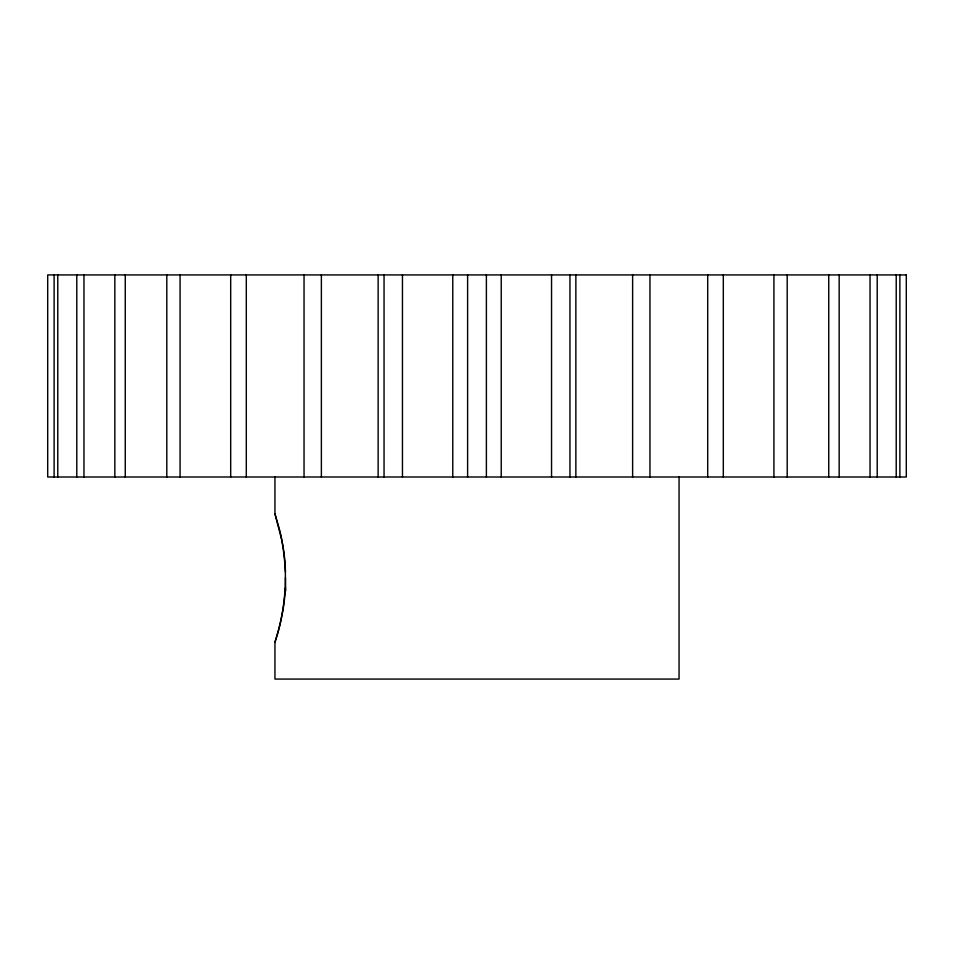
<?xml version="1.0" encoding="UTF-8"?>
<svg xmlns="http://www.w3.org/2000/svg" width="954" height="954" viewBox="0 0 954 954"><rect width="100%" height="100%" fill="white"/><g stroke="black" fill="none" stroke-linecap="round" stroke-linejoin="round"><path stroke-width="1.43" d="M285.318 588.141A62.332 18.126 90 0 1 282.813 610.798L281.537 617.476A65.182 15.002 -90 0 1 279.558 626.289L278.866 628.865A65.623 11.054 -90 0 1 277.113 635.34L275.181 641.529A64.288 1.228 -90 0 1 274.955 642.292L274.943 679.069L679.057 679.069L679.057 477M274.955 642.292L278.174 631.178A65.206 13.439 -90 0 0 280.13 623.463L281.43 617.405A63.882 17.065 -90 0 0 283.684 603.524L284.101 599.768A61.414 20.094 -90 0 0 284.53 560.046L283.672 552.461A63.882 17.077 90 0 0 281.406 538.593L274.943 513.789L274.943 477M274.943 513.789L279.582 529.84A65.17 14.99 -90 0 1 281.549 538.676L282.825 545.354A62.165 18.066 -90 0 1 285.473 572.03M899.884 274.931L899.884 477M896.223 274.931L896.223 477M877.215 274.931L877.215 477M870.036 274.931L870.036 477M839.162 274.931L839.162 477M828.74 274.931L828.74 477M787.193 274.931L787.193 477M773.921 274.931L773.921 477M723.311 274.931L723.311 477M707.701 274.931L707.701 477M649.96 274.931L649.96 477M632.621 274.931L632.621 477M575.858 274.931L575.858 477M569.955 274.931L569.955 477M551.543 274.931L551.543 477M501.232 274.931L501.232 477M486.385 274.931L486.385 477M467.615 274.931L467.615 477M452.768 274.931L452.768 477M402.457 274.931L402.457 477M384.045 274.931L384.045 477M378.142 274.931L378.142 477M321.379 274.931L321.379 477M304.04 274.931L304.04 477M246.299 274.931L246.299 477M230.689 274.931L230.689 477M180.079 274.931L180.079 477M166.807 274.931L166.807 477M125.26 274.931L125.26 477M114.838 274.931L114.838 477M83.964 274.931L83.964 477M76.785 274.931L76.785 477M57.777 274.931L57.777 477M54.116 274.931L54.116 477M285.747 590.788A60.603 5.796 89.2 0 1 285.413 577.635M906.3 274.931L47.7 274.931L47.7 477L906.3 477L906.3 274.931"/></g></svg>
